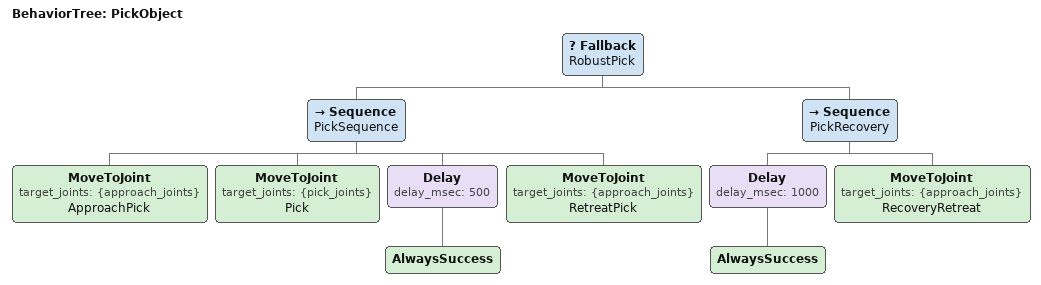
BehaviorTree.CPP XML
<?xml version="1.0"?>
<root BTCPP_format="4">
  <BehaviorTree ID="PickObject">
    <Fallback name="RobustPick">
      <!-- Main pick sequence -->
      <Sequence name="PickSequence">
        <!-- Approach pick position -->
        <MoveToJoint target_joints="{approach_joints}" name="ApproachPick"/>

        <!-- Move to pick position -->
        <MoveToJoint target_joints="{pick_joints}" name="Pick"/>

        <!-- Gripper close (simulated with delay) -->
        <Delay delay_msec="500">
          <AlwaysSuccess/>
        </Delay>

        <!-- Retreat from pick -->
        <MoveToJoint target_joints="{approach_joints}" name="RetreatPick"/>
      </Sequence>

      <!-- Recovery: Try to go back to approach position -->
      <Sequence name="PickRecovery">
        <Delay delay_msec="1000">
          <AlwaysSuccess/>
        </Delay>
        <MoveToJoint target_joints="{approach_joints}" name="RecoveryRetreat"/>
      </Sequence>
    </Fallback>
  </BehaviorTree>
</root>
